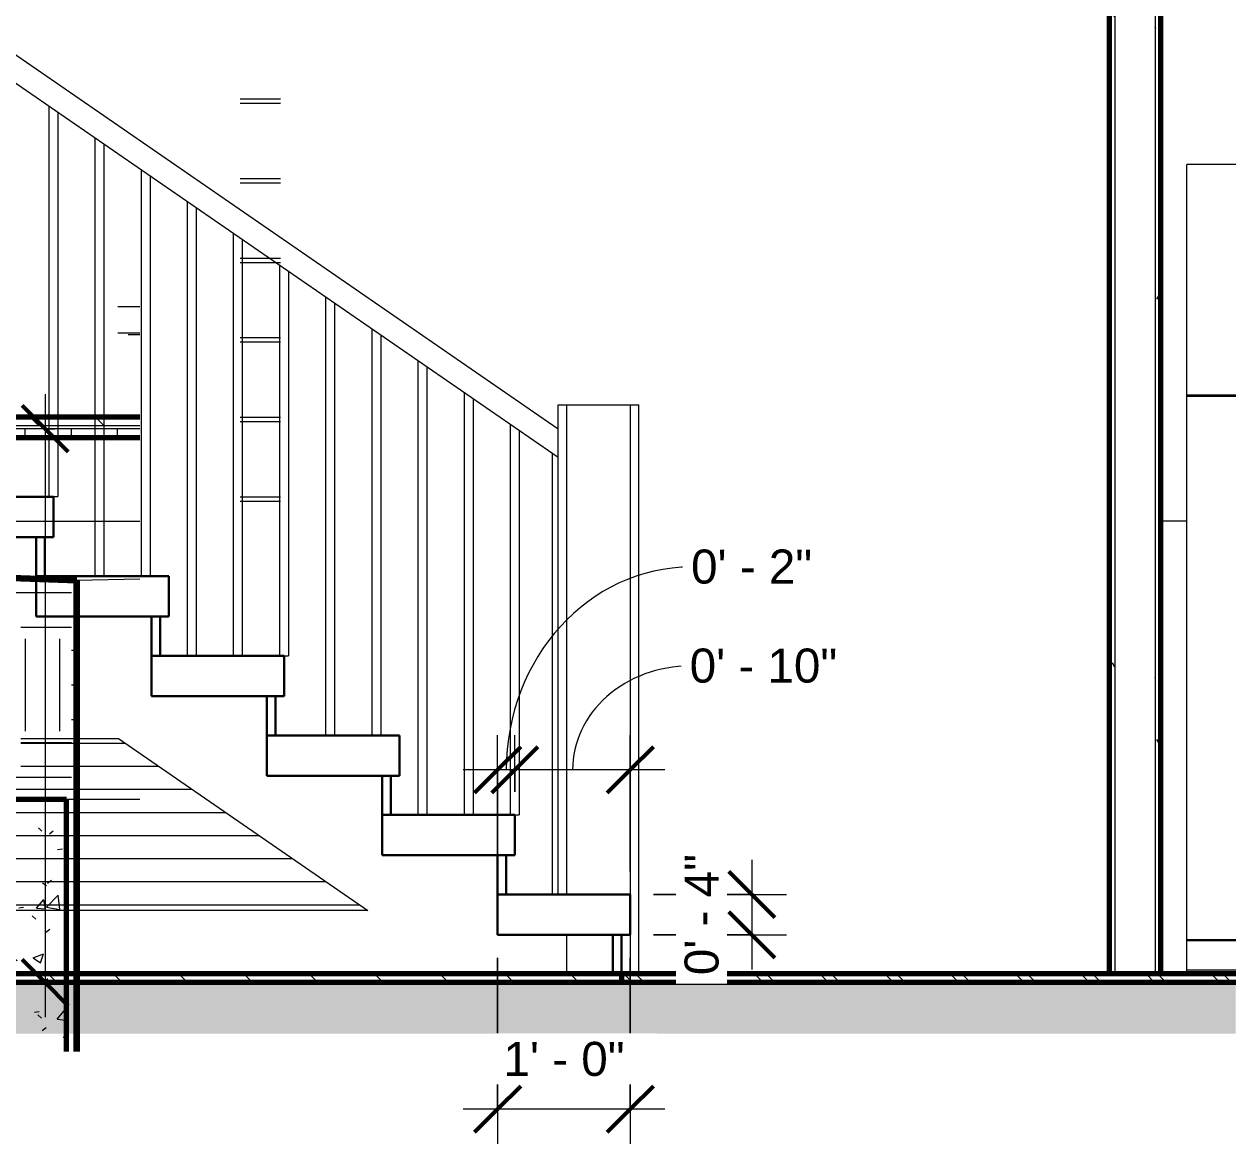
# Model space of a CAD drawing. Header units: inches. Extents: x -536 to 545, y -65 to 280.
# Drawn here: x -383.4 to -278.4, y -60.5 to 36.5 of the extents above; entities that cross this region are included whole.
import ezdxf

# ---------------------------------------------------------------- set-up
doc = ezdxf.new("R2010")
doc.units = ezdxf.units.IN
doc.header["$MEASUREMENT"] = 0
for name, color, linetype, lineweight in [('A-ANNO-DIMS', 211, 'Continuous', 9), ('A-ANNO-DIMS-32', 211, 'Continuous', 9), ('A-DETL', 90, 'Continuous', 9), ('A-FLOR', 192, 'Continuous', 13), ('A-FLOR-HRAL', 11, 'Continuous', 9), ('A-FLOR-MCUT', 51, 'Continuous', 18), ('A-FLOR-PATT', 8, 'Continuous', 13), ('A-GLAZ', 151, 'Continuous', 13), ('A-WALL', 113, 'Continuous', 13), ('A-WALL-PATT', 111, 'Continuous', 13), ('C-TOPO', 7, 'Continuous', 9), ('I-WALL', 2, 'Continuous', 13), ('Q-CASE', 31, 'Continuous', 9), ('Q-SPCQ', 91, 'Continuous', 9), ('S-BEAM', 12, 'Continuous', 9), ('S-FNDN', 32, 'Continuous', 13), ('S-STRS', 31, 'Continuous', 9)]:
    doc.layers.add(name, color=color, linetype=linetype, lineweight=lineweight)
doc.styles.add('Arial', font='arial.ttf', dxfattribs={"height": 2.950599})
doc.dimstyles.new('Linear_-_3_32__Arial', dxfattribs={"dimscale": 12, "dimtxt": 3, "dimasz": 0.333333, "dimexe": 0.25, "dimexo": 0.166667, "dimgap": 0.166667, "dimtad": 1, "dimdec": 4, "dimrnd": 0.0625, "dimzin": 1, "dimdsep": 46, "dimlunit": 4, "dimtxsty": 'Arial', "dimblk1": 'OBLIQUE', "dimblk2": 'OBLIQUE', "dimsah": 1, "dimcen": 0.09, "dimdle": 0.25, "dimazin": 0, "dimtfac": 1, "dimtdec": 4, "dimtix": 1, "dimtmove": 0, "dimatfit": 3, "dimfxl": 1, "dimtvp": 1, "dimtfill": 1, "dimfrac": 2, "dimtolj": 1, "dimtzin": 0, "dimarcsym": 2})
doc.dimstyles.new('Linear_wCenter_-_3_32__Arial', dxfattribs={"dimscale": 12, "dimtxt": 3, "dimasz": 0.333333, "dimexe": 0.25, "dimexo": 0.166667, "dimgap": 0.166667, "dimtad": 1, "dimdec": 0, "dimzin": 1, "dimdsep": 46, "dimlunit": 4, "dimtxsty": 'Arial', "dimblk1": 'OBLIQUE', "dimblk2": 'OBLIQUE', "dimsah": 1, "dimcen": 0.09, "dimdle": 0.25, "dimazin": 0, "dimtfac": 1, "dimtdec": 4, "dimtix": 1, "dimtmove": 0, "dimatfit": 3, "dimfxl": 1, "dimtvp": 1, "dimtfill": 1, "dimfrac": 2, "dimtolj": 1, "dimtzin": 0, "dimarcsym": 2})
doc.dimstyles.new('Linear_wCenter_-_3_32__Arial_1', dxfattribs={"dimscale": 12, "dimtxt": 3, "dimasz": 0.333333, "dimexe": 0.25, "dimexo": 0.166667, "dimgap": 0.166667, "dimtad": 1, "dimdec": 0, "dimzin": 1, "dimdsep": 46, "dimlunit": 4, "dimtxsty": 'Arial', "dimblk1": 'OBLIQUE', "dimblk2": 'OBLIQUE', "dimsah": 1, "dimcen": 0.09, "dimdle": 0.25, "dimazin": 0, "dimtfac": 1, "dimtdec": 4, "dimtix": 1, "dimtmove": 1, "dimatfit": 3, "dimfxl": 1, "dimtvp": 1, "dimtfill": 1, "dimfrac": 2, "dimtolj": 1, "dimtzin": 0, "dimarcsym": 2})
pattern_1 = [(0, (-457.427, 29.328), (10.24, 2.56), [0.422, -7.258, 0.422, -7.258, -40.96]), (0, (-457.427, 29.328), (10.24, 2.56), [-15.36, 0.422, -14.938, 0.422, -7.258, -17.92]), (0, (-457.427, 29.328), (10.24, 2.56), [-38.4, 0.422, -4.698, 0.422, -12.378]), (120, (-453.587, 30.608), (-7.337025, 7.5881), [0.422, -7.258, 0.422, -7.258, -40.96]), (120, (-453.587, 30.608), (-7.337025, 7.5881), [-15.36, 0.422, -14.938, 0.422, -7.258, -17.92]), (120, (-453.587, 30.608), (-7.337025, 7.5881), [-38.4, 0.422, -4.698, 0.422, -12.378]), (240, (-452.307, 35.728), (-2.902975, -10.1481), [0.422, -7.258, 0.422, -7.258, -40.96]), (240, (-452.307, 35.728), (-2.902975, -10.1481), [-15.36, 0.422, -14.938, 0.422, -7.258, -17.92]), (240, (-452.307, 35.728), (-2.902975, -10.1481), [-38.4, 0.422, -4.698, 0.422, -12.378])]

# ---------------------------------------------------------------- blocks, each defined once
blk = doc.blocks.new('Refrigerator - Ref-224845-Fireplace - South')
at = {"layer": 'Q-SPCQ'}
for p, q in [((-282.63, 4.44), (-282.63, 24.38)), ((-278.4, 24.38), (-282.63, 24.38)), ((-282.63, 4.44), (-278.4, 4.44)), ((-282.63, 4.32), (-282.63, 4.44)), ((-282.63, -42.75), (-282.63, 4.32)), ((-282.63, 4.32), (-278.4, 4.32)), ((-282.63, -42.75), (-278.4, -42.75)), ((-282.63, -42.88), (-282.63, -42.75)), ((-282.63, -45.38), (-282.63, -42.88)), ((-278.4, -42.88), (-282.63, -42.88)), ((-282.63, -45.38), (-278.4, -45.38)), ((-282.63, -45.75), (-282.63, -45.38))]:
    blk.add_line(p, q, dxfattribs=at)
blk = doc.blocks.new('Casework 38 - Casework 16-1348661-Fireplace - South')
at = {"layer": 'Q-CASE'}
for p, q in [((-337.13, 3.58), (-336.38, 3.58)), ((-337.13, -38.86), (-337.13, 3.58)), ((-336.38, 3.58), (-330.88, 3.58)), ((-336.38, -38.86), (-336.38, 3.58)), ((-330.88, 3.58), (-330.13, 3.58)), ((-330.88, 3.58), (-330.88, -38.86)), ((-330.13, -45.75), (-330.13, 3.58)), ((-336.38, -45.75), (-336.38, -42.36)), ((-330.88, -42.36), (-330.88, -45.75))]:
    blk.add_line(p, q, dxfattribs=at)
blk = doc.blocks.new('Railing - 3_4_-1407952-Fireplace - South')
at = {"layer": 'A-FLOR-HRAL'}
for p, q in [((-431.26, 2.5), (-431.26, 36.5)), ((-430.51, 36.5), (-430.51, 2.5))]:
    blk.add_line(p, q, dxfattribs=at)
blk = doc.blocks.new('Railing - 3_4_-1407981-Fireplace - South')
at = {"layer": 'A-FLOR-HRAL'}
for p, q in [((-389.26, -4.39), (-389.26, 34.95)), ((-388.51, 34.43), (-388.51, -4.39))]:
    blk.add_line(p, q, dxfattribs=at)
blk = doc.blocks.new('Railing - 3_4_-1407979-Fireplace - South')
at = {"layer": 'A-FLOR-HRAL'}
for p, q in [((-385.26, -4.39), (-385.26, 32.19)), ((-384.51, 31.68), (-384.51, -4.39))]:
    blk.add_line(p, q, dxfattribs=at)
blk = doc.blocks.new('Railing - 3_4_-1407977-Fireplace - South')
at = {"layer": 'A-FLOR-HRAL'}
for p, q in [((-381.26, -4.39), (-381.26, 29.44)), ((-380.51, 28.92), (-380.51, -4.39)), ((-380.88, -4.39), (-380.51, -4.39))]:
    blk.add_line(p, q, dxfattribs=at)
blk = doc.blocks.new('Railing - 3_4_-1407975-Fireplace - South')
at = {"layer": 'A-FLOR-HRAL'}
for p, q in [((-377.26, -11.29), (-377.26, 26.68)), ((-376.51, 26.16), (-376.51, -11.29))]:
    blk.add_line(p, q, dxfattribs=at)
blk = doc.blocks.new('Railing - 3_4_-1407986-Fireplace - South')
at = {"layer": 'A-FLOR-HRAL'}
for p, q in [((-373.26, -11.29), (-373.26, 23.92)), ((-372.51, 23.41), (-372.51, -11.29))]:
    blk.add_line(p, q, dxfattribs=at)
blk = doc.blocks.new('Railing - 3_4_-1407967-Fireplace - South')
at = {"layer": 'A-FLOR-HRAL'}
for p, q in [((-390.51, 35.81), (-390.51, -4.39)), ((-391.26, -4.39), (-391.26, 0.75))]:
    blk.add_line(p, q, dxfattribs=at)
blk = doc.blocks.new('Railing - 3_4_-V97-Fireplace - South')
at = {"layer": 'A-FLOR-HRAL'}
blk.add_line((-434.13, 36.5), (-434.13, 2.5), dxfattribs=at)
blk = doc.blocks.new('Railing - 3_4_-1407984-Fireplace - South')
at = {"layer": 'A-FLOR-HRAL'}
blk.add_line((-337.63, -38.86), (-337.63, -0.63), dxfattribs=at)
blk = doc.blocks.new('Railing - Railing-1407735-Fireplace - South')
for name, p in [('Railing - 3_4_-V97-Fireplace - South', (0, 0)), ('Railing - 3_4_-1407952-Fireplace - South', (0, 0)), ('Railing - 3_4_-1407952-Fireplace - South', (4, 0)), ('Railing - 3_4_-1407952-Fireplace - South', (8, 0)), ('Railing - 3_4_-1407952-Fireplace - South', (12, 0)), ('Railing - 3_4_-1407952-Fireplace - South', (16, 0)), ('Railing - 3_4_-1407952-Fireplace - South', (20, 0)), ('Railing - 3_4_-1407952-Fireplace - South', (24, 0)), ('Railing - 3_4_-1407952-Fireplace - South', (28, 0)), ('Railing - 3_4_-1407952-Fireplace - South', (32, 0)), ('Railing - 3_4_-1407967-Fireplace - South', (0, 0)), ('Railing - 3_4_-1407981-Fireplace - South', (0, 0)), ('Railing - 3_4_-1407979-Fireplace - South', (0, 0)), ('Railing - 3_4_-1407977-Fireplace - South', (0, 0)), ('Railing - 3_4_-1407975-Fireplace - South', (0, 0)), ('Railing - 3_4_-1407986-Fireplace - South', (0, 0)), ('Railing - 3_4_-1407981-Fireplace - South', (20, -13.79)), ('Railing - 3_4_-1407979-Fireplace - South', (20, -13.79)), ('Railing - 3_4_-1407977-Fireplace - South', (20, -13.79)), ('Railing - 3_4_-1407975-Fireplace - South', (20, -13.79)), ('Railing - 3_4_-1407986-Fireplace - South', (20, -13.79)), ('Railing - 3_4_-1407981-Fireplace - South', (40, -27.57)), ('Railing - 3_4_-1407979-Fireplace - South', (40, -27.57)), ('Railing - 3_4_-1407977-Fireplace - South', (40, -27.57)), ('Railing - 3_4_-1407984-Fireplace - South', (0, 0))]:
    blk.add_blockref(name, p)
blk = doc.blocks.new('Top Rail Type - Top Rail_Internal_-1407954-Fireplace - South')
at = {"layer": 'A-FLOR-HRAL'}
for p, q in [((-398.26, 38.5), (-434.88, 38.5)), ((-390.88, 38.5), (-391.26, 38.5)), ((-337.13, 1.45), (-390.88, 38.5)), ((-434.88, 36.5), (-398.26, 36.5)), ((-391.26, 36.33), (-337.13, -0.98))]:
    blk.add_line(p, q, dxfattribs=at)
blk = doc.blocks.new('Dimension Lumber - 2x8-1022023-Fireplace - Section - East')
at = {"layer": 'S-BEAM', "lineweight": 50}
for p, q in [((-386.11, 0.75), (-388.23, 0.75)), ((-388.23, 0.75), (-388.23, -6.5)), ((-386.11, -6.5), (-386.11, 0.75)), ((-388.23, -6.5), (-386.11, -6.5))]:
    blk.add_line(p, q, dxfattribs=at)
at = {"layer": 'S-BEAM'}
blk.add_line((-386.11, -6.5), (-373.38, -6.5), dxfattribs=at)
blk = doc.blocks.new('Window-Double_Hung-Andersen-400_Series-Tilt_Wash - 25-5_8_ x 88-7_8_-1261063-Fireplace - Section - East')
at = {"layer": 'A-GLAZ', "lineweight": 9}
for p, q in [((-373.38, 12.06), (-375.29, 12.06)), ((-375.29, 9.81), (-373.38, 9.81))]:
    blk.add_line(p, q, dxfattribs=at)
blk = doc.blocks.new('Refrigerator - Ref-224845-Fireplace - Section - Bench')
at = {"layer": 'Q-SPCQ'}
for p, q in [((-282.63, 4.44), (-282.63, 24.38)), ((-278.4, 24.38), (-282.63, 24.38)), ((-282.63, 4.44), (-278.4, 4.44)), ((-282.63, 4.32), (-282.63, 4.44)), ((-282.63, -42.75), (-282.63, 4.32)), ((-282.63, 4.32), (-278.4, 4.32)), ((-282.63, -42.75), (-278.4, -42.75)), ((-282.63, -42.88), (-282.63, -42.75)), ((-282.63, -45.38), (-282.63, -42.88)), ((-278.4, -42.88), (-282.63, -42.88)), ((-282.63, -45.38), (-278.4, -45.38)), ((-282.63, -45.75), (-282.63, -45.38)), ((-282.63, -45.75), (-278.4, -45.75))]:
    blk.add_line(p, q, dxfattribs=at)
blk = doc.blocks.new('DIMBLOCK25-Fireplace - Section - Bench')
at = {"layer": 'A-ANNO-DIMS-32'}
for p, q in [((-381.6, 4.5), (-381.6, -49.5)), ((-380.77, 1.5), (-384.6, 1.5)), ((-381.6, 1.5), (-380.77, 1.5)), ((-380.77, -46.5), (-384.6, -46.5)), ((-381.6, -46.5), (-380.77, -46.5))]:
    blk.add_line(p, q, dxfattribs=at)
at = {"layer": 'A-ANNO-DIMS-32', "lineweight": 50}
for p, q in [((-381.6, 1.5), (-383.6, 3.5)), ((-381.6, 1.5), (-379.6, -0.5)), ((-381.6, -46.5), (-383.6, -44.5)), ((-381.6, -46.5), (-379.6, -48.5))]:
    blk.add_line(p, q, dxfattribs=at)
at = {"layer": 'A-ANNO-DIMS-32', "color": 0, "insert": (-387.42, -27.74), "char_height": 2.951, "width": 12.5723, "attachment_point": 1, "rotation": 90, "line_spacing_factor": 0.938532, "style": 'Arial', "bg_fill": 3, "box_fill_scale": 1.25, "bg_fill_color": 0, "bg_fill_transparency": 0}
blk.add_mtext('4\' - 0"', dxfattribs=at)
blk = doc.blocks.new('_Oblique')
at = {"color": 0, "linetype": 'ByBlock', "lineweight": -2}
blk.add_line((-0.5, -0.5), (0.5, 0.5), dxfattribs=at)
blk = doc.blocks.new('DIMBLOCK28-Fireplace - Section - Bench')
at = {"layer": 'A-ANNO-DIMS-32'}
for p, q in [((-342.38, -44.36), (-342.38, -60.46)), ((-342.38, -57.46), (-342.38, -44.36)), ((-330.88, -44.36), (-330.88, -60.46)), ((-330.88, -57.46), (-330.88, -44.36)), ((-327.88, -57.46), (-345.38, -57.46))]:
    blk.add_line(p, q, dxfattribs=at)
at = {"layer": 'A-ANNO-DIMS-32', "lineweight": 50}
for p, q in [((-342.38, -57.46), (-340.38, -55.46)), ((-330.88, -57.46), (-328.88, -55.46)), ((-342.38, -57.46), (-344.38, -59.46)), ((-330.88, -57.46), (-332.88, -59.46))]:
    blk.add_line(p, q, dxfattribs=at)
at = {"layer": 'A-ANNO-DIMS-32', "color": 0, "insert": (-341.87, -51.63), "char_height": 2.951, "width": 12.5723, "attachment_point": 1, "line_spacing_factor": 0.938532, "style": 'Arial', "bg_fill": 3, "box_fill_scale": 1.25, "bg_fill_color": 0, "bg_fill_transparency": 0}
blk.add_mtext('1\' - 0"', dxfattribs=at)
blk = doc.blocks.new('DIMBLOCK29-Fireplace - Section - Bench')
at = {"layer": 'A-ANNO-DIMS-32'}
for p, q in [((-340.88, -29.96), (-340.88, -25.06)), ((-330.88, -36.86), (-330.88, -25.06)), ((-327.88, -28.06), (-340.88, -28.06)), ((-340.88, -28.06), (-340.88, -29.96)), ((-330.88, -28.06), (-330.88, -36.86))]:
    blk.add_line(p, q, dxfattribs=at)
at = {"layer": 'A-ANNO-DIMS-32', "lineweight": 50}
for p, q in [((-340.88, -28.06), (-338.88, -26.06)), ((-330.88, -28.06), (-328.88, -26.06)), ((-340.88, -28.06), (-342.88, -30.06)), ((-330.88, -28.06), (-332.88, -30.06))]:
    blk.add_line(p, q, dxfattribs=at)
at = {"layer": 'A-ANNO-DIMS-32'}
blk.add_ellipse((-325.73, -28.06), major_axis=(10.15, 0), ratio=0.885672, start_param=1.570796, end_param=3.141593, dxfattribs=at)
at = {"layer": 'A-ANNO-DIMS-32', "color": 0, "insert": (-325.73, -17.55), "char_height": 2.951, "width": 15.2862, "attachment_point": 1, "line_spacing_factor": 0.938532, "style": 'Arial', "bg_fill": 3, "box_fill_scale": 1.25, "bg_fill_color": 0, "bg_fill_transparency": 0}
blk.add_mtext('0\' - 10"', dxfattribs=at)
blk = doc.blocks.new('DIMBLOCK30-Fireplace - Section - Bench')
at = {"layer": 'A-ANNO-DIMS-32'}
for p, q in [((-342.38, -36.86), (-342.38, -25.06)), ((-340.88, -29.96), (-340.88, -25.06)), ((-340.88, -28.06), (-345.38, -28.06)), ((-342.38, -28.06), (-342.38, -36.86)), ((-340.88, -28.06), (-340.88, -29.96))]:
    blk.add_line(p, q, dxfattribs=at)
at = {"layer": 'A-ANNO-DIMS-32', "lineweight": 50}
for p, q in [((-342.38, -28.06), (-340.38, -26.06)), ((-340.88, -28.06), (-338.88, -26.06)), ((-342.38, -28.06), (-344.38, -30.06)), ((-340.88, -28.06), (-342.88, -30.06))]:
    blk.add_line(p, q, dxfattribs=at)
at = {"layer": 'A-ANNO-DIMS-32'}
blk.add_ellipse((-325.61, -28.06), major_axis=(0, 17.57), ratio=0.911847, start_param=0, end_param=1.570796, dxfattribs=at)
at = {"layer": 'A-ANNO-DIMS-32', "color": 0, "insert": (-325.61, -8.97), "char_height": 2.951, "width": 12.5723, "attachment_point": 1, "line_spacing_factor": 0.938532, "style": 'Arial', "bg_fill": 3, "box_fill_scale": 1.25, "bg_fill_color": 0, "bg_fill_transparency": 0}
blk.add_mtext('0\' - 2"', dxfattribs=at)
blk = doc.blocks.new('DIMBLOCK31-Fireplace - Section - Bench')
at = {"layer": 'A-ANNO-DIMS-32'}
for p, q in [((-320.35, -35.86), (-320.35, -45.36)), ((-328.88, -38.86), (-317.35, -38.86)), ((-320.35, -38.86), (-328.88, -38.86)), ((-328.88, -42.36), (-317.35, -42.36)), ((-320.35, -42.36), (-328.88, -42.36))]:
    blk.add_line(p, q, dxfattribs=at)
at = {"layer": 'A-ANNO-DIMS-32', "lineweight": 50}
for p, q in [((-320.35, -38.86), (-322.35, -36.86)), ((-320.35, -38.86), (-318.35, -40.86)), ((-320.35, -42.36), (-322.35, -40.36)), ((-320.35, -42.36), (-318.35, -44.36))]:
    blk.add_line(p, q, dxfattribs=at)
at = {"layer": 'A-ANNO-DIMS-32', "color": 0, "insert": (-326.18, -45.85), "char_height": 2.951, "width": 12.5723, "attachment_point": 1, "rotation": 90, "line_spacing_factor": 0.938532, "style": 'Arial', "bg_fill": 3, "box_fill_scale": 1.25, "bg_fill_color": 0, "bg_fill_transparency": 0}
blk.add_mtext('0\' - 4"', dxfattribs=at)

msp = doc.modelspace()

# ---------------------------------------------------------------- hatches: boundary and pattern name
at = {"layer": 'A-FLOR-PATT', "lineweight": 9}
h = msp.add_hatch(dxfattribs=at)
h.set_pattern_fill('FP_98', color=256, style=0, pattern_type=2)
h.set_pattern_definition([(135, (-475.324, 72.288), (-2.82843, -2.82843), [])])
h.paths.add_polyline_path([(-391.76233, 1.75), (-373.38004, 1.75), (-373.38004, 2.5), (-391.76233, 2.5)], flags=0)
h = msp.add_hatch(dxfattribs=at)
h.set_pattern_fill('FP_97', color=256, style=0, pattern_type=2)
h.set_pattern_definition([(90, (-475.324, 72.288), (-4, 2e-16), [])])
h.paths.add_polyline_path([(-391.76233, 0.75), (-373.38004, 0.75), (-373.38004, 1.5), (-391.76233, 1.5)], flags=0)
h = msp.add_hatch(dxfattribs=at)
h.set_pattern_fill('FP_78', color=256, style=0, pattern_type=2)
h.set_pattern_definition([(135, (-506.287, 0), (-2.82843, -2.82843), [])])
h.paths.add_polyline_path([(-278.39649, -46.5), (-278.39649, -45.75), (-528.46316, -45.75), (-528.46316, -46.5), (-340.91316, -46.5)], flags=0)
h = msp.add_hatch(dxfattribs=at)
h.set_pattern_fill('FP_137', color=256, style=0, pattern_type=2)
h.set_pattern_definition([(135, (-457.427, 29.328), (-2.82843, -2.82843), [])])
h.paths.add_polyline_path([(-331.63241, -46.5), (-278.40105, -46.5), (-278.40105, -45.75), (-331.63241, -45.75)], flags=0)
h.paths.add_polyline_path([(-520.62472, -46.5), (-459.88241, -46.5), (-459.88241, -45.75), (-528.43838, -45.75), (-528.43838, -46.5)], flags=0)
h = msp.add_hatch(dxfattribs=at)
h.set_pattern_fill('FP_77', color=256, style=0, pattern_type=2)
h.set_pattern_definition([(50, (-506.287, 0), (9.18064, -0.8031), [0.96, -10.56]), (355, (-506.287, 0), (-1.7756, 9.6284), [0.768, -8.448]), (100.451, (-505.522, -0.067), (7.4051, 8.82464), [0.816, -8.975]), (46.184, (-506.287, 2.56), (13.6606, -2.1188), [1.44, -15.84]), (96.636, (-505.148, 2.383), (11.9632, 12.469), [1.224, -13.462]), (351.184, (-506.287, 2.56), (11.9633, 12.4688), [1.152, -12.672]), (21, (-505.007, 1.92), (7.64023, -5.15327), [0.96, -10.56]), (326, (-505.007, 1.92), (3.11497, 9.282), [0.768, -8.448]), (71.451, (-504.37, 1.491), (10.75492, 4.12814), [0.816, -8.975]), (37.5, (-506.287, 0), (0.15515, 4.260964), [0.422, -7.923, 0.422, -8.154, -8.48]), (37.5, (-506.287, 0), (0.15515, 4.260964), [-16.922, 0.422, -8.058]), (7.5, (-506.287, 0), (3.36682, 5.04865), [0.422, -4.467, 0.422, -7.731, -3.232]), (7.5, (-506.287, 0), (3.36682, 5.04865), [-13.043, 0.422, -2.81]), (327.5, (-509.141, 0), (6.833054, -0.288593), [0.422, -2.778, 0.422, -9.562, -13.248]), (327.5, (-509.141, 0), (6.833054, -0.288593), [-13.184, 0.422, -12.826]), (317.5, (-510.421, 0), (7.46493, 1.28143), [0.422, -3.738, 0.422, -6.208, -9.408]), (317.5, (-510.421, 0), (7.46493, 1.28143), [-10.79, 0.422, -8.986])])
h.paths.add_polyline_path([(-278.39649, -50.92891), (-278.39649, -46.5), (-528.46316, -46.5), (-528.46316, -50.92891), (-340.91316, -50.92891)], flags=0)
h = msp.add_hatch(dxfattribs=at)
h.set_pattern_fill('FP_139', color=256, style=0, pattern_type=2)
h.set_pattern_definition([(50, (-457.427, 29.328), (9.18064, -0.8031), [0.96, -10.56]), (355, (-457.427, 29.328), (-1.7756, 9.6284), [0.768, -8.448]), (100.451, (-456.662, 29.261), (7.4051, 8.82464), [0.816, -8.975]), (46.184, (-457.427, 31.888), (13.6606, -2.1188), [1.44, -15.84]), (96.636, (-456.288, 31.711), (11.9632, 12.469), [1.224, -13.462]), (351.184, (-457.427, 31.888), (11.9633, 12.4688), [1.152, -12.672]), (21, (-456.147, 31.248), (7.64023, -5.15327), [0.96, -10.56]), (326, (-456.147, 31.248), (3.11497, 9.282), [0.768, -8.448]), (71.451, (-455.51, 30.818), (10.75492, 4.12814), [0.816, -8.975]), (37.5, (-457.427, 29.328), (0.15515, 4.260964), [0.422, -7.923, 0.422, -8.154, -8.48]), (37.5, (-457.427, 29.328), (0.15515, 4.260964), [-16.922, 0.422, -8.058]), (7.5, (-457.427, 29.328), (3.36682, 5.04865), [0.422, -4.467, 0.422, -7.731, -3.232]), (7.5, (-457.427, 29.328), (3.36682, 5.04865), [-13.043, 0.422, -2.81]), (327.5, (-460.281, 29.328), (6.833054, -0.288593), [0.422, -2.778, 0.422, -9.562, -13.248]), (327.5, (-460.281, 29.328), (6.833054, -0.288593), [-13.184, 0.422, -12.826]), (317.5, (-461.561, 29.328), (7.46493, 1.28143), [0.422, -3.738, 0.422, -6.208, -9.408]), (317.5, (-461.561, 29.328), (7.46493, 1.28143), [-10.79, 0.422, -8.986])])
h.paths.add_polyline_path([(-331.57837, -50.92368), (-278.40105, -50.92368), (-278.40105, -46.5), (-387.88241, -46.5), (-387.88241, -50.92368), (-340.91038, -50.92368)], flags=0)
h.paths.add_polyline_path([(-439.38241, -50.92368), (-439.38241, -46.5), (-528.43838, -46.5), (-528.43838, -50.92368), (-450.30172, -50.92368)], flags=0)
at = {"layer": 'A-WALL-PATT', "lineweight": 9}
h = msp.add_hatch(dxfattribs=at)
h.set_pattern_fill('FP_138', color=256, style=0, pattern_type=2)
h.set_pattern_definition(pattern_1)
h.paths.add_polyline_path([(-289.38241, -45.75), (-288.88241, -45.75), (-288.88241, 90.25), (-289.38241, 90.25), (-289.38241, 26.19365)], flags=0)
h = msp.add_hatch(dxfattribs=at)
h.set_pattern_fill('FP_138', color=256, style=0, pattern_type=2)
h.set_pattern_definition(pattern_1)
h.paths.add_polyline_path([(-285.38241, -45.75), (-284.88241, -45.75), (-284.88241, 90.25), (-285.38241, 90.25), (-285.38241, 26.19365)], flags=0)
h = msp.add_hatch(dxfattribs=at)
h.set_pattern_fill('FP_85', color=256, style=0, pattern_type=2)
h.set_pattern_definition([(0, (-456.132, -45.75), (0, 2), [])])
h.paths.add_polyline_path([(-437.76883, -40.25), (-428.62572, -40.25), (-428.62572, -25.34543), (-452.38029, -25.34543), (-452.38029, -40.25), (-450.79152, -40.25)], flags=0)
h.paths.add_polyline_path([(-418.36503, -40.25), (-353.62483, -40.25), (-375.24804, -25.34543), (-423.62666, -25.34543), (-423.62666, -40.25)], flags=0)
h.paths.add_polyline_path([(-428.62572, -19.84543), (-428.62572, -2.625), (-439.38241, -2.625), (-439.38241, -19.84543), (-434.68816, -19.84543)], flags=0)
h.paths.add_polyline_path([(-393.93007, -19.84543), (-390.12572, -19.84543), (-390.12572, -15.09045), (-407.66628, -2.625), (-422.87666, -2.625), (-422.87666, -19.84543), (-403.42982, -19.84543)], flags=0)
h = msp.add_hatch(dxfattribs=at)
h.set_pattern_fill('FP_100', color=256, style=0, pattern_type=2)
h.set_pattern_definition([(50, (-475.324, 72.288), (9.18064, -0.8031), [0.96, -10.56]), (355, (-475.324, 72.288), (-1.7756, 9.6284), [0.768, -8.448]), (100.451, (-474.559, 72.221), (7.4051, 8.82464), [0.816, -8.975]), (46.184, (-475.324, 74.848), (13.6606, -2.1188), [1.44, -15.84]), (96.636, (-474.186, 74.671), (11.9632, 12.469), [1.224, -13.462]), (351.184, (-475.324, 74.848), (11.9633, 12.4688), [1.152, -12.672]), (21, (-474.044, 74.208), (7.64023, -5.15327), [0.96, -10.56]), (326, (-474.044, 74.208), (3.115, 9.282), [0.768, -8.448]), (71.451, (-473.407, 73.779), (10.7549, 4.12814), [0.816, -8.975]), (37.5, (-475.324, 72.288), (0.15515, 4.260964), [0.422, -7.923, 0.422, -8.154, -8.48]), (37.5, (-475.324, 72.288), (0.15515, 4.260964), [-16.922, 0.422, -8.058]), (7.5, (-475.324, 72.288), (3.36682, 5.04865), [0.422, -4.467, 0.422, -7.731, -3.232]), (7.5, (-475.324, 72.288), (3.36682, 5.04865), [-13.043, 0.422, -2.81]), (327.5, (-478.179, 72.288), (6.83305, -0.28859), [0.422, -2.778, 0.422, -9.562, -13.248]), (327.5, (-478.179, 72.288), (6.83305, -0.28859), [-13.184, 0.422, -12.826]), (317.5, (-479.459, 72.288), (7.46493, 1.28143), [0.422, -3.738, 0.422, -6.208, -9.408]), (317.5, (-479.459, 72.288), (7.46493, 1.28143), [-10.79, 0.422, -8.986])])
h.paths.add_polyline_path([(-396.71207, -52.45424), (-379.74151, -52.45424), (-379.74151, -30.63462), (-396.71207, -30.63462)], flags=0)
at = {"layer": 'C-TOPO'}
h = msp.add_hatch(dxfattribs=at)
h.set_pattern_fill('FP_99', color=256, style=0, pattern_type=2)
h.set_pattern_definition([(0, (-475.324, 72.288), (8, 8), [8, -8]), (0, (-475.324, 75.288), (8, 8), [8, -8]), (0, (-475.324, 78.288), (8, 8), [8, -8]), (90, (-474.324, 79.288), (-8, 8), [8, -8]), (90, (-471.324, 79.288), (-8, 8), [8, -8]), (90, (-468.324, 79.288), (-8, 8), [8, -8])])
h.paths.add_polyline_path([(-396.26433, -30.63462), (-378.85182, -30.63462), (-378.85182, -11.66739), (-385.32649, -11.41583), (-387.3371, -11.09202), (-387.3371, -12.5), (-396.26433, -12.5), (-396.26433, -13.80024)], flags=0)

# ---------------------------------------------------------------- linework, layer by layer
at = {"layer": 'A-DETL'}
for p, q in [((-364.70815, 30.07143), (-361.20815, 30.07143)), ((-364.70815, 29.69643), (-361.20815, 29.69643)), ((-364.70815, 23.17857), (-361.20815, 23.17857)), ((-364.70815, 22.80357), (-361.20815, 22.80357)), ((-364.70815, 16.28571), (-361.20815, 16.28571)), ((-364.70815, 15.91071), (-361.20815, 15.91071)), ((-364.70815, 9.39286), (-361.20815, 9.39286)), ((-364.70815, 9.01786), (-361.20815, 9.01786)), ((-364.70815, 2.5), (-361.20815, 2.5)), ((-364.70815, 2.125), (-361.20815, 2.125)), ((-364.70815, -4.39286), (-361.20815, -4.39286)), ((-364.70815, -4.76786), (-361.20815, -4.76786))]:
    msp.add_line(p, q, dxfattribs=at)
at = {"layer": 'A-FLOR', "lineweight": 70}
for p, q in [((-373.38004, 2.5), (-434.88241, 2.5)), ((-434.88241, 0.75), (-373.38004, 0.75)), ((-278.39649, -45.75), (-535.68138, -45.75)), ((-331.63241, -45.75), (-331.63241, -46.5))]:
    msp.add_line(p, q, dxfattribs=at)
at = {"layer": 'A-FLOR-MCUT'}
for p, q in [((-373.38004, 1.75), (-434.88241, 1.75)), ((-373.38004, 1.5), (-434.88241, 1.5))]:
    msp.add_line(p, q, dxfattribs=at)
at = {"layer": 'A-WALL', "lineweight": 18}
for p, q in [((-288.88241, 90.25), (-288.88241, -45.75)), ((-285.38241, 90.25), (-285.38241, -45.75)), ((-373.38004, 9.625), (-374.41097, 9.625)), ((-381.59256, -11.28571), (-381.59256, -7.89286)), ((-371.59256, -18.17857), (-371.59256, -14.78571)), ((-361.59256, -25.07143), (-361.59256, -21.67857)), ((-423.62666, -25.34543), (-375.24804, -25.34543)), ((-375.24804, -25.34543), (-353.62483, -40.25)), ((-351.59256, -31.96429), (-351.59256, -28.57143)), ((-341.59256, -38.85714), (-341.59256, -35.46429)), ((-353.62483, -40.25), (-423.62666, -40.25))]:
    msp.add_line(p, q, dxfattribs=at)
at = {"layer": 'C-TOPO', "lineweight": 90}
msp.add_line((-378.85182, -11.66739), (-385.32649, -11.41583), dxfattribs=at)
at = {"layer": 'C-TOPO'}
for p, q in [((-385.32646, -11.41583), (-378.85182, -11.66739)), ((-373.38004, -11.53916), (-378.85182, -11.66739)), ((-373.38004, -11.53916), (-378.85182, -11.66739)), ((-378.85182, -11.66739), (-378.85182, -40.4779)), ((-378.85182, -40.4779), (-378.85182, -52.45424))]:
    msp.add_line(p, q, dxfattribs=at)
at = {"layer": 'C-TOPO', "lineweight": 90, "flags": 128}
msp.add_lwpolyline([(-378.85182, -52.45424), (-378.85182, -40.47789), (-378.85182, -11.66739)], dxfattribs=at)
at = {"layer": 'I-WALL', "lineweight": 70}
for p, q in [((-289.38241, 90.25), (-289.38241, -45.75)), ((-284.88241, -45.75), (-284.88241, 90.25))]:
    msp.add_line(p, q, dxfattribs=at)
at = {"layer": 'I-WALL', "lineweight": 18}
msp.add_line((-282.63241, -6.50569), (-284.88241, -6.50569), dxfattribs=at)
at = {"layer": 'S-FNDN', "lineweight": 70}
for p, q in [((-379.74151, -30.63462), (-396.71207, -30.63462)), ((-379.74151, -52.45424), (-379.74151, -30.63462)), ((-278.39649, -46.5), (-459.88241, -46.5))]:
    msp.add_line(p, q, dxfattribs=at)
at = {"layer": 'S-FNDN', "lineweight": 18}
msp.add_line((-373.38004, -30.63462), (-379.74151, -30.63462), dxfattribs=at)
at = {"layer": 'S-STRS'}
for p, q in [((-392.38241, -4.39286), (-380.88241, -4.39286)), ((-380.88241, -7.89286), (-380.88241, -4.39286)), ((-380.88241, -7.89286), (-392.38241, -7.89286)), ((-381.63241, -7.89286), (-382.38241, -7.89286)), ((-382.38241, -7.89286), (-382.38241, -11.28571)), ((-381.63241, -11.28571), (-381.63241, -7.89286)), ((-382.38241, -11.28571), (-370.88241, -11.28571)), ((-382.38241, -11.28571), (-382.38241, -14.78571)), ((-382.38241, -11.28571), (-381.63241, -11.28571)), ((-370.88241, -14.78571), (-370.88241, -11.28571)), ((-370.88241, -14.78571), (-382.38241, -14.78571)), ((-371.63241, -14.78571), (-372.38241, -14.78571)), ((-372.38241, -14.78571), (-372.38241, -18.17857)), ((-371.63241, -18.17857), (-371.63241, -14.78571)), ((-372.38241, -18.17857), (-360.88241, -18.17857)), ((-372.38241, -18.17857), (-372.38241, -21.67857)), ((-372.38241, -18.17857), (-371.63241, -18.17857)), ((-360.88241, -21.67857), (-360.88241, -18.17857)), ((-360.88241, -21.67857), (-372.38241, -21.67857)), ((-361.63241, -21.67857), (-362.38241, -21.67857)), ((-362.38241, -21.67857), (-362.38241, -25.07143)), ((-361.63241, -25.07143), (-361.63241, -21.67857)), ((-362.38241, -25.07143), (-350.88241, -25.07143)), ((-362.38241, -25.07143), (-362.38241, -28.57143)), ((-362.38241, -25.07143), (-361.63241, -25.07143)), ((-350.88241, -28.57143), (-350.88241, -25.07143)), ((-350.88241, -28.57143), (-362.38241, -28.57143)), ((-351.63241, -28.57143), (-352.38241, -28.57143)), ((-352.38241, -28.57143), (-352.38241, -31.96429)), ((-351.63241, -31.96429), (-351.63241, -28.57143)), ((-352.38241, -31.96429), (-340.88241, -31.96429)), ((-352.38241, -31.96429), (-352.38241, -35.46429)), ((-352.38241, -31.96429), (-351.63241, -31.96429)), ((-340.88241, -35.46429), (-340.88241, -31.96429)), ((-340.88241, -35.46429), (-352.38241, -35.46429)), ((-341.63241, -35.46429), (-342.38241, -35.46429)), ((-342.38241, -35.46429), (-342.38241, -38.85714)), ((-341.63241, -38.85714), (-341.63241, -35.46429)), ((-342.38241, -38.85714), (-330.88241, -38.85714)), ((-342.38241, -38.85714), (-342.38241, -42.35714)), ((-342.38241, -38.85714), (-341.63241, -38.85714)), ((-330.88241, -42.35714), (-330.88241, -38.85714)), ((-330.88241, -42.35714), (-342.38241, -42.35714)), ((-331.63241, -42.35714), (-332.38241, -42.35714)), ((-332.38241, -42.35714), (-332.38241, -45.75)), ((-331.63241, -45.75), (-331.63241, -42.35714))]:
    msp.add_line(p, q, dxfattribs=at)
at = {"layer": 'S-STRS', "lineweight": 30}
for p, q in [((-380.88241, -4.39286), (-392.38241, -4.39286)), ((-380.88241, -7.89286), (-380.88241, -4.39286)), ((-392.38241, -7.89286), (-380.88241, -7.89286)), ((-381.63241, -7.89286), (-382.38241, -7.89286)), ((-382.38241, -7.89286), (-382.38241, -11.28571)), ((-381.63241, -11.28571), (-381.63241, -7.89286)), ((-370.88241, -11.28571), (-382.38241, -11.28571)), ((-382.38241, -11.28571), (-382.38241, -14.78571)), ((-382.38241, -11.28571), (-381.63241, -11.28571)), ((-370.88241, -14.78571), (-370.88241, -11.28571)), ((-382.38241, -14.78571), (-370.88241, -14.78571)), ((-371.63241, -14.78571), (-372.38241, -14.78571)), ((-372.38241, -14.78571), (-372.38241, -18.17857)), ((-371.63241, -18.17857), (-371.63241, -14.78571)), ((-360.88241, -18.17857), (-372.38241, -18.17857)), ((-372.38241, -18.17857), (-372.38241, -21.67857)), ((-372.38241, -18.17857), (-371.63241, -18.17857)), ((-360.88241, -21.67857), (-360.88241, -18.17857)), ((-372.38241, -21.67857), (-360.88241, -21.67857)), ((-361.63241, -21.67857), (-362.38241, -21.67857)), ((-362.38241, -21.67857), (-362.38241, -25.07143)), ((-361.63241, -25.07143), (-361.63241, -21.67857)), ((-350.88241, -25.07143), (-362.38241, -25.07143)), ((-362.38241, -25.07143), (-362.38241, -28.57143)), ((-362.38241, -25.07143), (-361.63241, -25.07143)), ((-350.88241, -28.57143), (-350.88241, -25.07143)), ((-362.38241, -28.57143), (-350.88241, -28.57143)), ((-351.63241, -28.57143), (-352.38241, -28.57143)), ((-352.38241, -28.57143), (-352.38241, -31.96429)), ((-351.63241, -31.96429), (-351.63241, -28.57143)), ((-340.88241, -31.96429), (-352.38241, -31.96429)), ((-352.38241, -31.96429), (-352.38241, -35.46429)), ((-352.38241, -31.96429), (-351.63241, -31.96429)), ((-340.88241, -35.46429), (-340.88241, -31.96429)), ((-352.38241, -35.46429), (-340.88241, -35.46429)), ((-341.63241, -35.46429), (-342.38241, -35.46429)), ((-342.38241, -35.46429), (-342.38241, -38.85714)), ((-341.63241, -38.85714), (-341.63241, -35.46429)), ((-330.88241, -38.85714), (-342.38241, -38.85714)), ((-342.38241, -38.85714), (-342.38241, -42.35714)), ((-342.38241, -38.85714), (-341.63241, -38.85714)), ((-330.88241, -42.35714), (-330.88241, -38.85714)), ((-342.38241, -42.35714), (-330.88241, -42.35714)), ((-331.63241, -42.35714), (-332.38241, -42.35714)), ((-332.38241, -42.35714), (-332.38241, -45.75)), ((-331.63241, -45.75), (-331.63241, -42.35714)), ((-332.38241, -45.75), (-331.63241, -45.75))]:
    msp.add_line(p, q, dxfattribs=at)

# ---------------------------------------------------------------- block references
at = {"layer": 'A-FLOR-HRAL'}
for name in ['Top Rail Type - Top Rail_Internal_-1407954-Fireplace - South', 'Railing - Railing-1407735-Fireplace - South']:
    msp.add_blockref(name, (0, 0), dxfattribs=at)
at = {"layer": 'A-GLAZ', "lineweight": 18}
msp.add_blockref('Window-Double_Hung-Andersen-400_Series-Tilt_Wash - 25-5_8_ x 88-7_8_-1261063-Fireplace - Section - East', (0, 0), dxfattribs=at)
at = {"layer": 'Q-CASE'}
msp.add_blockref('Casework 38 - Casework 16-1348661-Fireplace - South', (0, 0), dxfattribs=at)
at = {"layer": 'Q-SPCQ'}
for name in ['Refrigerator - Ref-224845-Fireplace - South', 'Refrigerator - Ref-224845-Fireplace - Section - Bench']:
    msp.add_blockref(name, (0, 0), dxfattribs=at)
at = {"layer": 'S-BEAM'}
msp.add_blockref('Dimension Lumber - 2x8-1022023-Fireplace - Section - East', (0, 0), dxfattribs=at)

# ---------------------------------------------------------------- next in the draw order: dimensions: what is measured, and where the dimension line sits
at = {"layer": 'A-ANNO-DIMS'}
dim = msp.add_linear_dim(base=(-381.5958, -46.5), p1=(-378.76737, 1.5), p2=(-378.76737, -46.5), angle=90, dimstyle='Linear_-_3_32__Arial', override={"dimpost": '<>', "dimfxl": 48}, dxfattribs=at)
dim.commit()
dim.dimension.update_dxf_attribs({"geometry": 'DIMBLOCK25-Fireplace - Section - Bench', "text_midpoint": (-385.10229, -22.5)})
dim = msp.add_linear_dim(base=(-340.88241, -28.05739), p1=(-330.88241, -38.85714), p2=(-340.88241, -31.96429), dimstyle='Linear_wCenter_-_3_32__Arial_1', override={"dimpost": '<>', "dimfxl": 12.14543}, dxfattribs=at)
dim.commit()
dim.dimension.update_dxf_attribs({"geometry": 'DIMBLOCK29-Fireplace - Section - Bench', "text_midpoint": (-318.08777, -19.51366), "dimtype": 160})
dim = msp.add_linear_dim(base=(-342.3824129586, -57.4594683275), p1=(-330.8824129586, -42.3571428571), p2=(-342.3824129586, -42.3571428571), dimstyle='Linear_wCenter_-_3_32__Arial', override={"dimpost": '<>', "dimfxl": 11.5}, dxfattribs=at)
dim.commit()
dim.dimension.update_dxf_attribs({"geometry": 'DIMBLOCK28-Fireplace - Section - Bench', "text_midpoint": (-336.6324129586, -53.9529722727)})

# ---------------------------------------------------------------- next in the draw order: dimensions: what is measured, and where the dimension line sits
dim = msp.add_linear_dim(base=(-342.3824129586, -28.0573852506), p1=(-340.8824129586, -31.9642857143), p2=(-342.3824129586, -38.8571428571), dimstyle='Linear_wCenter_-_3_32__Arial_1', override={"dimpost": '<>', "dimfxl": 7.054182}, dxfattribs=at)
dim.commit()
dim.dimension.update_dxf_attribs({"geometry": 'DIMBLOCK30-Fireplace - Section - Bench', "text_midpoint": (-319.3234372564, -10.9327931023), "dimtype": 160})

# ---------------------------------------------------------------- next in the draw order: dimensions: what is measured, and where the dimension line sits
dim = msp.add_linear_dim(base=(-320.3531894975, -42.3571428571), p1=(-330.8824129586, -38.8571428571), p2=(-330.8824129586, -42.3571428571), angle=90, dimstyle='Linear_wCenter_-_3_32__Arial', override={"dimpost": '<>', "dimfxl": 3.5}, dxfattribs=at)
dim.commit()
dim.dimension.update_dxf_attribs({"geometry": 'DIMBLOCK31-Fireplace - Section - Bench', "text_midpoint": (-323.8596855524, -40.6071428571)})

doc.saveas('drawing.dxf')
